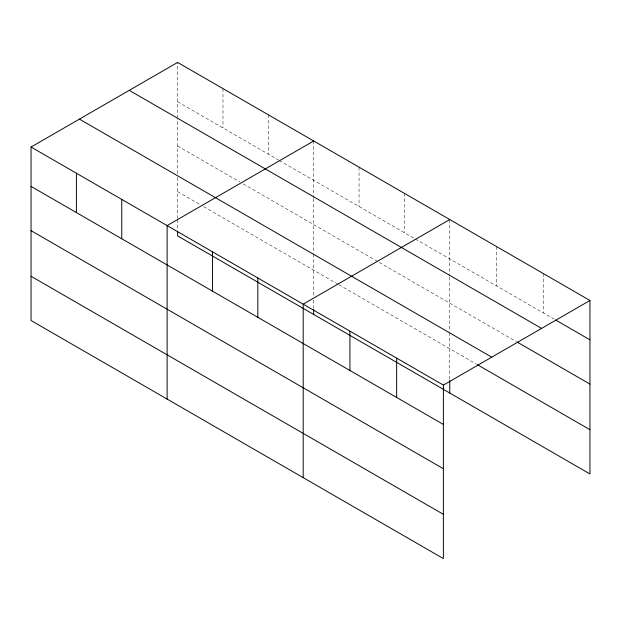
<?xml version="1.0" encoding="UTF-8"?>
<svg xmlns="http://www.w3.org/2000/svg" width="621" height="621" viewBox="0 0 621 621"><rect width="100%" height="100%" fill="white"/><g stroke="black" fill="none" stroke-linecap="round" stroke-linejoin="round"><path stroke-width="0.47" stroke-dasharray="3.1 2.33" d="M177.622 173.585L177.622 119.092M177.622 118.13L177.622 62.418M177.622 101.766L278.41 159.962M279.248 160.443L414.479 238.518M415.317 239.007L554.064 319.109M177.622 146.036L239.776 181.922M243.137 183.855L378.36 261.93M379.206 262.419L516.517 341.69M177.622 191.641L200.296 204.728M203.657 206.669L338.049 284.263M338.887 284.744L476.462 364.17M543.22 273.496L543.22 312.844M496.49 246.514L496.49 285.87M449.759 219.539L449.759 276.205M449.759 277.168L449.759 331.653M449.759 332.608L449.759 379.547M404.403 193.348L404.403 232.704M359.047 167.165L359.047 206.514M313.69 140.983L313.69 197.649M313.69 198.611L313.69 253.096M313.69 254.043L313.69 296.178M313.69 300.028L313.69 308.684M268.334 114.792L268.334 154.14M222.978 88.609L222.978 127.957M177.622 177.389L177.622 218.584M177.622 219.547L177.622 230.127"/><path stroke-width="0.93" d="M443.378 468.715L443.378 385.098L31.05 147.045L31.05 320.521L443.378 558.582L443.378 468.715L31.05 230.655M177.622 231.09L177.622 235.902L589.95 473.955L589.95 300.479L177.622 62.418L31.05 147.045M313.69 140.983L167.119 225.602L167.119 399.086M449.759 219.539L303.188 304.158L303.188 477.642M443.378 385.098L589.95 300.479M555.733 320.071L589.95 339.827M129.253 90.348L541.582 328.4M517.347 342.179L589.95 384.089M79.418 119.116L491.747 357.176M477.293 364.651L589.95 429.693M31.05 186.393L443.378 424.446M31.05 276.26L443.378 514.32M449.759 380.51L449.759 393.015M396.648 358.115L396.648 397.471M349.918 331.14L349.918 370.489M313.69 309.646L313.69 314.459M257.831 277.975L257.831 317.323M212.475 251.784L212.475 291.14M121.763 199.411L121.763 238.767M76.406 173.228L76.406 212.576"/></g></svg>
